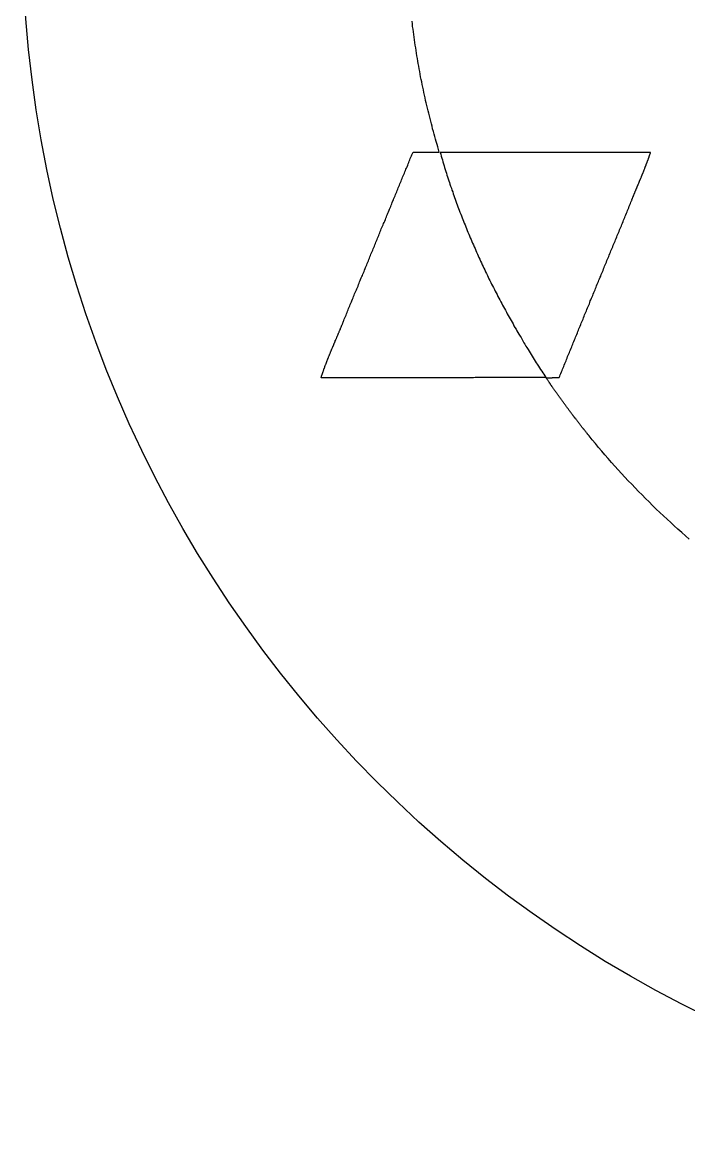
# Model space of a CAD drawing. Extents: x 61 to 163, y 47 to 87.
# Drawn here: x 61.31 to 68.46, y 46.61 to 58.57 of the extents above; entities that cross this region are included whole.
import ezdxf

# ---------------------------------------------------------------- set-up
doc = ezdxf.new("R2010")
doc.units = 0
doc.layers.get('0').update_dxf_attribs({"linetype": 'CONTINUOUS'})
doc.layers.add('GRAVIRANJE', color=3, linetype='CONTINUOUS')

msp = doc.modelspace()

# ---------------------------------------------------------------- linework, layer by layer
msp.add_circle((74.306, 59.607), 13)
at = {"layer": 'GRAVIRANJE'}
msp.add_lwpolyline([(68.467, 53.021), (68.426, 53.057), (68.387, 53.092), (68.346, 53.128), (68.307, 53.162), (68.268, 53.198), (68.229, 53.234), (68.19, 53.272), (68.15, 53.308), (68.113, 53.344), (68.074, 53.382), (68.036, 53.42), (67.998, 53.457), (67.961, 53.495), (67.923, 53.532), (67.885, 53.57), (67.849, 53.609), (67.812, 53.648), (67.776, 53.686), (67.739, 53.725), (67.703, 53.765), (67.667, 53.805), (67.633, 53.844), (67.597, 53.885), (67.562, 53.924), (67.528, 53.965), (67.493, 54.006), (67.459, 54.047), (67.424, 54.088), (67.391, 54.13), (67.387, 54.135), (67.384, 54.139), (67.38, 54.144), (67.376, 54.149), (67.373, 54.153), (67.368, 54.158), (67.365, 54.163), (67.36, 54.168), (67.357, 54.172), (67.354, 54.177), (67.349, 54.182), (67.346, 54.186), (67.341, 54.191), (67.338, 54.196), (67.333, 54.2), (67.33, 54.205), (67.327, 54.21), (67.322, 54.215), (67.319, 54.219), (67.315, 54.224), (67.311, 54.229), (67.308, 54.233), (67.304, 54.24), (67.3, 54.244), (67.296, 54.249), (67.293, 54.254), (67.289, 54.258), (67.285, 54.263), (67.282, 54.268), (67.277, 54.273), (67.274, 54.277), (67.271, 54.282), (67.266, 54.287), (67.263, 54.291), (67.26, 54.296), (67.255, 54.301), (67.252, 54.307), (67.247, 54.312), (67.244, 54.317), (67.241, 54.321), (67.236, 54.326), (67.233, 54.331), (67.23, 54.335), (67.225, 54.34), (67.222, 54.345), (67.219, 54.349), (67.214, 54.354), (67.211, 54.359), (67.208, 54.365), (67.203, 54.37), (67.2, 54.375), (67.195, 54.379), (67.192, 54.384), (67.189, 54.389), (67.184, 54.393), (67.181, 54.398), (67.178, 54.403), (67.173, 54.409), (67.17, 54.414), (67.167, 54.418), (67.164, 54.423), (67.159, 54.428), (67.156, 54.433), (67.153, 54.437), (67.148, 54.442), (67.145, 54.447), (67.142, 54.453), (67.137, 54.458), (67.134, 54.462), (67.131, 54.467), (67.126, 54.472), (67.123, 54.476), (67.12, 54.481), (67.117, 54.487), (67.112, 54.492), (67.109, 54.497), (67.106, 54.502), (67.101, 54.506), (67.098, 54.511), (67.095, 54.516), (67.092, 54.522), (67.087, 54.527), (67.084, 54.531), (67.081, 54.536), (67.078, 54.541), (67.073, 54.545), (67.07, 54.55), (67.067, 54.556), (67.062, 54.561), (67.059, 54.566), (67.056, 54.571), (67.053, 54.575), (67.048, 54.58), (67.045, 54.586), (67.042, 54.591), (67.039, 54.596), (67.034, 54.6), (67.031, 54.605), (67.028, 54.61), (67.024, 54.616), (67.021, 54.621), (67.017, 54.625), (67.013, 54.63), (67.01, 54.635), (67.007, 54.64), (67.002, 54.646), (66.999, 54.651), (66.996, 54.655), (66.993, 54.66), (66.99, 54.665), (66.985, 54.671), (66.982, 54.676), (66.979, 54.68), (66.976, 54.685), (66.973, 54.69), (66.968, 54.694), (66.965, 54.701), (66.962, 54.705), (66.959, 54.71), (66.955, 54.715), (66.951, 54.72), (66.948, 54.726), (66.944, 54.731), (66.941, 54.735), (66.938, 54.74), (66.935, 54.745), (66.93, 54.751), (66.932, 54.751), (66.933, 54.751), (66.933, 54.751), (66.935, 54.751), (66.937, 54.751), (66.938, 54.751), (66.938, 54.751), (66.94, 54.751), (66.941, 54.751), (66.941, 54.751), (66.943, 54.751), (66.944, 54.751), (66.944, 54.751), (66.946, 54.751), (66.948, 54.751), (66.949, 54.751), (66.949, 54.751), (66.951, 54.751), (66.952, 54.751), (66.952, 54.751), (66.954, 54.751), (66.955, 54.751), (66.955, 54.751), (66.957, 54.751), (66.959, 54.751), (66.96, 54.752), (66.96, 54.752), (66.962, 54.752), (66.963, 54.752), (66.963, 54.752), (66.965, 54.752), (66.966, 54.752), (66.966, 54.752), (66.968, 54.752), (66.97, 54.752), (66.971, 54.752), (66.971, 54.752), (66.973, 54.752), (66.974, 54.752), (66.974, 54.752), (66.976, 54.752), (66.977, 54.752), (66.977, 54.752), (66.979, 54.752), (66.981, 54.752), (66.982, 54.752), (66.982, 54.752), (66.984, 54.752), (66.985, 54.752), (66.985, 54.752), (66.987, 54.752), (66.988, 54.752), (66.99, 54.752), (66.99, 54.752), (66.991, 54.752), (66.993, 54.752), (66.993, 54.752), (66.995, 54.752), (66.996, 54.752), (66.996, 54.754), (66.998, 54.754), (66.999, 54.754), (67.001, 54.754), (67.001, 54.754), (67.002, 54.754), (67.004, 54.754), (67.004, 54.754), (67.006, 54.754), (67.007, 54.754), (67.009, 54.754), (67.009, 54.754), (67.01, 54.754), (67.012, 54.754), (67.012, 54.754), (67.013, 54.754), (67.015, 54.754), (67.015, 54.754), (67.017, 54.754), (67.018, 54.754), (67.02, 54.754), (67.02, 54.754), (67.021, 54.754), (67.023, 54.754), (67.023, 54.754), (67.024, 54.754), (67.026, 54.754), (67.026, 54.754), (67.028, 54.754), (67.029, 54.754), (67.031, 54.754), (67.031, 54.754), (67.032, 54.754), (67.034, 54.754), (67.034, 54.754), (67.035, 54.754), (67.037, 54.754), (67.039, 54.754), (67.039, 54.754), (67.04, 54.754), (67.042, 54.754), (67.042, 54.754), (67.043, 54.754), (67.045, 54.754), (67.045, 54.754), (67.046, 54.754), (67.048, 54.754), (67.05, 54.754), (67.05, 54.754), (67.051, 54.754), (67.053, 54.754), (67.053, 54.754), (67.054, 54.754), (67.056, 54.754), (67.056, 54.754), (67.057, 54.754), (67.059, 54.754), (67.059, 54.754), (67.06, 54.754), (67.062, 54.754), (67.064, 54.754), (67.064, 54.754), (67.065, 54.754), (67.067, 54.754), (67.067, 54.754), (67.068, 54.754), (67.07, 54.754), (67.07, 54.754), (67.076, 54.77), (67.082, 54.785), (67.089, 54.8), (67.095, 54.815), (67.101, 54.829), (67.108, 54.845), (67.112, 54.859), (67.119, 54.875), (67.125, 54.889), (67.131, 54.905), (67.137, 54.919), (67.144, 54.934), (67.15, 54.948), (67.156, 54.964), (67.161, 54.98), (67.167, 54.994), (67.173, 55.01), (67.18, 55.024), (67.186, 55.039), (67.192, 55.054), (67.198, 55.069), (67.205, 55.083), (67.211, 55.099), (67.216, 55.113), (67.222, 55.129), (67.228, 55.143), (67.235, 55.159), (67.241, 55.173), (67.247, 55.188), (67.253, 55.203), (67.26, 55.218), (67.266, 55.234), (67.271, 55.248), (67.277, 55.264), (67.283, 55.278), (67.289, 55.293), (67.296, 55.308), (67.302, 55.323), (67.308, 55.337), (67.315, 55.353), (67.321, 55.367), (67.327, 55.383), (67.333, 55.397), (67.338, 55.413), (67.344, 55.427), (67.351, 55.442), (67.357, 55.457), (67.363, 55.472), (67.369, 55.486), (67.376, 55.502), (67.382, 55.518), (67.388, 55.532), (67.395, 55.548), (67.401, 55.562), (67.405, 55.577), (67.412, 55.591), (67.418, 55.607), (67.424, 55.621), (67.431, 55.637), (67.437, 55.651), (67.443, 55.667), (67.449, 55.681), (67.456, 55.696), (67.462, 55.711), (67.468, 55.726), (67.473, 55.74), (67.479, 55.756), (67.485, 55.77), (67.492, 55.786), (67.498, 55.8), (67.504, 55.816), (67.511, 55.831), (67.517, 55.845), (67.523, 55.861), (67.529, 55.875), (67.536, 55.891), (67.542, 55.905), (67.547, 55.921), (67.553, 55.935), (67.559, 55.951), (67.565, 55.965), (67.572, 55.98), (67.578, 55.994), (67.584, 56.01), (67.591, 56.024), (67.597, 56.04), (67.603, 56.054), (67.609, 56.07), (67.616, 56.085), (67.62, 56.1), (67.627, 56.115), (67.633, 56.129), (67.639, 56.145), (67.645, 56.159), (67.652, 56.175), (67.658, 56.189), (67.664, 56.205), (67.671, 56.219), (67.677, 56.234), (67.683, 56.248), (67.689, 56.264), (67.694, 56.278), (67.7, 56.294), (67.707, 56.308), (67.713, 56.324), (67.719, 56.339), (67.725, 56.354), (67.732, 56.369), (67.738, 56.383), (67.744, 56.399), (67.75, 56.413), (67.757, 56.429), (67.761, 56.443), (67.768, 56.459), (67.774, 56.473), (67.78, 56.488), (67.787, 56.503), (67.793, 56.518), (67.799, 56.534), (67.805, 56.548), (67.812, 56.564), (67.818, 56.578), (67.823, 56.593), (67.829, 56.608), (67.835, 56.623), (67.841, 56.637), (67.848, 56.653), (67.849, 56.656), (67.851, 56.661), (67.852, 56.666), (67.854, 56.669), (67.856, 56.673), (67.857, 56.677), (67.859, 56.681), (67.86, 56.686), (67.862, 56.689), (67.863, 56.694), (67.865, 56.697), (67.867, 56.702), (67.868, 56.706), (67.87, 56.71), (67.871, 56.714), (67.873, 56.717), (67.876, 56.722), (67.877, 56.727), (67.879, 56.73), (67.881, 56.735), (67.882, 56.738), (67.884, 56.742), (67.885, 56.747), (67.887, 56.75), (67.888, 56.755), (67.89, 56.758), (67.892, 56.763), (67.893, 56.766), (67.895, 56.771), (67.896, 56.775), (67.898, 56.779), (67.901, 56.783), (67.903, 56.786), (67.904, 56.791), (67.906, 56.796), (67.907, 56.799), (67.909, 56.804), (67.91, 56.807), (67.912, 56.811), (67.914, 56.816), (67.915, 56.819), (67.917, 56.824), (67.918, 56.827), (67.92, 56.832), (67.923, 56.835), (67.925, 56.84), (67.926, 56.844), (67.928, 56.848), (67.929, 56.852), (67.931, 56.855), (67.932, 56.86), (67.934, 56.865), (67.936, 56.868), (67.937, 56.873), (67.939, 56.876), (67.94, 56.88), (67.943, 56.884), (67.945, 56.888), (67.946, 56.893), (67.948, 56.896), (67.95, 56.901), (67.951, 56.904), (67.953, 56.909), (67.954, 56.913), (67.956, 56.917), (67.957, 56.921), (67.959, 56.924), (67.961, 56.929), (67.962, 56.934), (67.965, 56.937), (67.967, 56.942), (67.968, 56.945), (67.97, 56.949), (67.972, 56.953), (67.973, 56.957), (67.975, 56.962), (67.976, 56.965), (67.978, 56.97), (67.979, 56.973), (67.981, 56.978), (67.983, 56.982), (67.984, 56.986), (67.986, 56.99), (67.987, 56.993), (67.989, 56.998), (67.99, 57.003), (67.992, 57.006), (67.994, 57.011), (67.995, 57.015), (67.997, 57.018), (67.998, 57.023), (68, 57.026), (68.001, 57.031), (68.003, 57.036), (68.005, 57.039), (68.006, 57.044), (68.008, 57.047), (68.009, 57.051), (68.011, 57.056), (68.012, 57.059), (68.014, 57.064), (68.015, 57.069), (68.017, 57.072), (68.019, 57.076), (68.02, 57.08), (68.022, 57.084), (68.023, 57.089), (68.025, 57.092), (68.026, 57.097), (68.028, 57.102), (68.03, 57.105), (68.031, 57.109), (68.033, 57.114), (68.034, 57.117), (68.036, 57.122), (68.037, 57.125), (68.037, 57.13), (68.039, 57.134), (68.041, 57.138), (68.042, 57.142), (68.044, 57.147), (68.045, 57.15), (68.047, 57.155), (68.048, 57.16), (68.05, 57.163), (68.05, 57.167), (68.052, 57.172), (68.034, 57.172), (68.017, 57.172), (67.998, 57.172), (67.981, 57.172), (67.964, 57.172), (67.945, 57.172), (67.928, 57.172), (67.91, 57.172), (67.892, 57.172), (67.874, 57.172), (67.857, 57.172), (67.838, 57.172), (67.821, 57.172), (67.804, 57.172), (67.785, 57.172), (67.768, 57.172), (67.75, 57.172), (67.732, 57.172), (67.714, 57.172), (67.697, 57.172), (67.678, 57.172), (67.661, 57.172), (67.644, 57.172), (67.625, 57.172), (67.608, 57.172), (67.591, 57.172), (67.572, 57.172), (67.554, 57.172), (67.537, 57.172), (67.518, 57.172), (67.501, 57.172), (67.484, 57.172), (67.465, 57.172), (67.448, 57.172), (67.429, 57.172), (67.412, 57.172), (67.395, 57.172), (67.376, 57.172), (67.358, 57.172), (67.341, 57.172), (67.322, 57.172), (67.305, 57.172), (67.288, 57.172), (67.269, 57.172), (67.252, 57.172), (67.235, 57.172), (67.216, 57.172), (67.198, 57.172), (67.181, 57.172), (67.162, 57.172), (67.145, 57.172), (67.128, 57.172), (67.109, 57.172), (67.092, 57.172), (67.075, 57.172), (67.056, 57.172), (67.039, 57.172), (67.021, 57.172), (67.002, 57.172), (66.985, 57.172), (66.966, 57.172), (66.949, 57.172), (66.932, 57.172), (66.913, 57.172), (66.896, 57.172), (66.879, 57.172), (66.86, 57.172), (66.843, 57.172), (66.825, 57.172), (66.806, 57.172), (66.789, 57.172), (66.772, 57.172), (66.753, 57.172), (66.736, 57.172), (66.719, 57.172), (66.7, 57.172), (66.683, 57.172), (66.665, 57.172), (66.646, 57.172), (66.629, 57.172), (66.612, 57.172), (66.593, 57.172), (66.576, 57.172), (66.559, 57.172), (66.54, 57.172), (66.523, 57.172), (66.504, 57.172), (66.487, 57.172), (66.469, 57.172), (66.45, 57.172), (66.433, 57.172), (66.416, 57.172), (66.397, 57.172), (66.38, 57.172), (66.363, 57.172), (66.344, 57.172), (66.327, 57.172), (66.309, 57.172), (66.291, 57.172), (66.273, 57.172), (66.256, 57.172), (66.237, 57.172), (66.22, 57.172), (66.203, 57.172), (66.184, 57.172), (66.167, 57.172), (66.149, 57.172), (66.131, 57.172), (66.113, 57.172), (66.096, 57.172), (66.077, 57.172), (66.06, 57.172), (66.043, 57.172), (66.024, 57.172), (66.007, 57.172), (65.989, 57.172), (65.971, 57.172), (65.953, 57.172), (65.936, 57.172), (65.917, 57.172), (65.9, 57.172), (65.883, 57.172), (65.864, 57.172), (65.847, 57.172), (65.829, 57.172), (65.811, 57.172), (65.793, 57.172), (65.8, 57.152), (65.804, 57.131), (65.811, 57.111), (65.817, 57.091), (65.823, 57.07), (65.828, 57.05), (65.834, 57.029), (65.84, 57.009), (65.847, 56.989), (65.853, 56.968), (65.859, 56.949), (65.866, 56.929), (65.872, 56.909), (65.88, 56.888), (65.886, 56.868), (65.892, 56.848), (65.898, 56.829), (65.905, 56.808), (65.913, 56.788), (65.919, 56.768), (65.927, 56.749), (65.933, 56.728), (65.939, 56.708), (65.947, 56.689), (65.953, 56.669), (65.961, 56.648), (65.969, 56.628), (65.975, 56.609), (65.983, 56.589), (65.991, 56.57), (65.997, 56.55), (66.005, 56.529), (66.013, 56.51), (66.021, 56.49), (66.029, 56.471), (66.036, 56.451), (66.044, 56.432), (66.052, 56.412), (66.06, 56.393), (66.068, 56.372), (66.076, 56.354), (66.084, 56.333), (66.091, 56.314), (66.099, 56.294), (66.107, 56.275), (66.116, 56.256), (66.124, 56.236), (66.132, 56.217), (66.14, 56.197), (66.149, 56.178), (66.157, 56.159), (66.167, 56.139), (66.174, 56.12), (66.184, 56.101), (66.192, 56.081), (66.201, 56.062), (66.209, 56.043), (66.218, 56.024), (66.226, 56.004), (66.236, 55.985), (66.245, 55.966), (66.254, 55.947), (66.262, 55.929), (66.272, 55.91), (66.281, 55.889), (66.291, 55.871), (66.3, 55.852), (66.309, 55.833), (66.317, 55.814), (66.327, 55.795), (66.336, 55.776), (66.345, 55.758), (66.356, 55.739), (66.366, 55.72), (66.375, 55.701), (66.385, 55.682), (66.394, 55.664), (66.403, 55.645), (66.413, 55.626), (66.424, 55.607), (66.433, 55.588), (66.443, 55.569), (66.454, 55.551), (66.463, 55.532), (66.472, 55.515), (66.483, 55.496), (66.493, 55.477), (66.504, 55.458), (66.513, 55.439), (66.524, 55.422), (66.534, 55.403), (66.545, 55.384), (66.554, 55.366), (66.565, 55.348), (66.576, 55.33), (66.585, 55.311), (66.596, 55.293), (66.607, 55.275), (66.617, 55.256), (66.628, 55.239), (66.639, 55.22), (66.65, 55.201), (66.661, 55.184), (66.672, 55.165), (66.681, 55.148), (66.692, 55.129), (66.703, 55.112), (66.714, 55.093), (66.725, 55.076), (66.736, 55.057), (66.747, 55.039), (66.758, 55.021), (66.769, 55.003), (66.781, 54.985), (66.792, 54.967), (66.803, 54.95), (66.814, 54.931), (66.825, 54.914), (66.836, 54.897), (66.849, 54.878), (66.86, 54.861), (66.871, 54.843), (66.883, 54.825), (66.894, 54.807), (66.905, 54.79), (66.918, 54.773), (66.929, 54.754), (66.91, 54.754), (66.891, 54.754), (66.872, 54.754), (66.853, 54.754), (66.833, 54.754), (66.814, 54.754), (66.795, 54.754), (66.777, 54.754), (66.758, 54.754), (66.739, 54.754), (66.72, 54.754), (66.701, 54.754), (66.681, 54.754), (66.662, 54.754), (66.643, 54.754), (66.625, 54.754), (66.606, 54.754), (66.587, 54.754), (66.568, 54.754), (66.549, 54.754), (66.529, 54.754), (66.51, 54.754), (66.491, 54.754), (66.472, 54.754), (66.454, 54.754), (66.435, 54.754), (66.416, 54.754), (66.397, 54.754), (66.377, 54.754), (66.358, 54.754), (66.339, 54.754), (66.32, 54.754), (66.301, 54.754), (66.283, 54.754), (66.264, 54.754), (66.245, 54.754), (66.225, 54.754), (66.206, 54.754), (66.187, 54.754), (66.168, 54.754), (66.149, 54.752), (66.131, 54.752), (66.112, 54.752), (66.093, 54.752), (66.073, 54.752), (66.054, 54.752), (66.035, 54.752), (66.016, 54.752), (65.997, 54.752), (65.978, 54.752), (65.96, 54.752), (65.941, 54.752), (65.92, 54.752), (65.902, 54.752), (65.883, 54.752), (65.864, 54.752), (65.845, 54.752), (65.826, 54.752), (65.808, 54.752), (65.789, 54.752), (65.768, 54.752), (65.75, 54.752), (65.731, 54.752), (65.712, 54.752), (65.693, 54.752), (65.674, 54.752), (65.655, 54.752), (65.635, 54.752), (65.616, 54.752), (65.597, 54.752), (65.579, 54.752), (65.56, 54.752), (65.541, 54.752), (65.522, 54.752), (65.503, 54.752), (65.483, 54.752), (65.464, 54.752), (65.445, 54.752), (65.426, 54.752), (65.408, 54.752), (65.389, 54.752), (65.37, 54.752), (65.351, 54.752), (65.331, 54.752), (65.312, 54.752), (65.293, 54.752), (65.274, 54.752), (65.256, 54.752), (65.237, 54.752), (65.218, 54.752), (65.199, 54.752), (65.179, 54.752), (65.16, 54.752), (65.141, 54.752), (65.122, 54.752), (65.103, 54.752), (65.085, 54.752), (65.066, 54.752), (65.047, 54.752), (65.027, 54.752), (65.008, 54.752), (64.989, 54.752), (64.97, 54.752), (64.951, 54.752), (64.932, 54.752), (64.914, 54.752), (64.895, 54.752), (64.874, 54.752), (64.856, 54.752), (64.837, 54.752), (64.818, 54.752), (64.799, 54.752), (64.78, 54.752), (64.762, 54.752), (64.743, 54.752), (64.722, 54.752), (64.704, 54.752), (64.685, 54.752), (64.666, 54.752), (64.647, 54.752), (64.628, 54.752), (64.609, 54.752), (64.591, 54.752), (64.57, 54.752), (64.551, 54.752), (64.533, 54.752), (64.514, 54.752), (64.515, 54.757), (64.517, 54.762), (64.518, 54.768), (64.52, 54.773), (64.522, 54.778), (64.523, 54.782), (64.525, 54.787), (64.526, 54.792), (64.528, 54.796), (64.529, 54.803), (64.533, 54.807), (64.534, 54.812), (64.536, 54.817), (64.537, 54.821), (64.539, 54.826), (64.54, 54.831), (64.542, 54.837), (64.544, 54.842), (64.545, 54.847), (64.547, 54.851), (64.55, 54.856), (64.551, 54.861), (64.553, 54.865), (64.555, 54.87), (64.556, 54.876), (64.558, 54.881), (64.559, 54.886), (64.562, 54.89), (64.564, 54.895), (64.566, 54.9), (64.567, 54.905), (64.569, 54.909), (64.572, 54.914), (64.573, 54.92), (64.575, 54.925), (64.577, 54.93), (64.578, 54.934), (64.581, 54.939), (64.583, 54.944), (64.584, 54.948), (64.586, 54.953), (64.587, 54.958), (64.591, 54.963), (64.592, 54.967), (64.594, 54.974), (64.595, 54.978), (64.598, 54.983), (64.6, 54.988), (64.602, 54.992), (64.603, 54.997), (64.606, 55.002), (64.608, 55.007), (64.609, 55.011), (64.611, 55.016), (64.614, 55.021), (64.616, 55.025), (64.617, 55.03), (64.619, 55.036), (64.622, 55.041), (64.624, 55.046), (64.625, 55.05), (64.627, 55.055), (64.63, 55.06), (64.631, 55.065), (64.633, 55.069), (64.636, 55.074), (64.638, 55.079), (64.639, 55.083), (64.641, 55.088), (64.644, 55.093), (64.646, 55.097), (64.647, 55.102), (64.65, 55.108), (64.652, 55.113), (64.653, 55.118), (64.655, 55.123), (64.658, 55.127), (64.66, 55.132), (64.661, 55.137), (64.664, 55.141), (64.666, 55.146), (64.667, 55.151), (64.671, 55.155), (64.672, 55.16), (64.674, 55.165), (64.675, 55.17), (64.678, 55.174), (64.68, 55.179), (64.682, 55.184), (64.685, 55.19), (64.686, 55.195), (64.688, 55.199), (64.691, 55.204), (64.693, 55.209), (64.694, 55.214), (64.696, 55.218), (64.699, 55.223), (64.7, 55.228), (64.702, 55.232), (64.705, 55.237), (64.707, 55.242), (64.708, 55.246), (64.71, 55.251), (64.713, 55.256), (64.715, 55.261), (64.716, 55.267), (64.719, 55.272), (64.721, 55.276), (64.722, 55.281), (64.724, 55.286), (64.727, 55.29), (64.729, 55.295), (64.73, 55.3), (64.732, 55.304), (64.735, 55.309), (64.736, 55.314), (64.738, 55.319), (64.74, 55.323), (64.743, 55.328), (64.744, 55.333), (64.746, 55.339), (64.747, 55.344), (64.751, 55.348), (64.752, 55.353), (64.754, 55.358), (64.755, 55.362), (64.758, 55.367), (64.763, 55.381), (64.769, 55.395), (64.776, 55.41), (64.782, 55.424), (64.787, 55.438), (64.793, 55.453), (64.799, 55.468), (64.804, 55.482), (64.81, 55.496), (64.816, 55.51), (64.823, 55.524), (64.827, 55.538), (64.834, 55.552), (64.84, 55.566), (64.846, 55.58), (64.851, 55.596), (64.857, 55.61), (64.863, 55.624), (64.87, 55.638), (64.874, 55.653), (64.881, 55.667), (64.887, 55.681), (64.893, 55.695), (64.898, 55.709), (64.904, 55.723), (64.911, 55.737), (64.915, 55.753), (64.922, 55.767), (64.928, 55.781), (64.934, 55.795), (64.939, 55.809), (64.945, 55.824), (64.951, 55.838), (64.958, 55.852), (64.962, 55.866), (64.969, 55.88), (64.975, 55.894), (64.981, 55.908), (64.986, 55.924), (64.992, 55.938), (64.998, 55.952), (65.005, 55.966), (65.009, 55.98), (65.016, 55.994), (65.022, 56.009), (65.027, 56.023), (65.033, 56.037), (65.039, 56.051), (65.045, 56.065), (65.05, 56.079), (65.056, 56.095), (65.063, 56.109), (65.069, 56.123), (65.074, 56.137), (65.08, 56.151), (65.086, 56.165), (65.092, 56.179), (65.097, 56.194), (65.103, 56.208), (65.11, 56.222), (65.116, 56.236), (65.121, 56.25), (65.127, 56.266), (65.133, 56.28), (65.138, 56.294), (65.144, 56.308), (65.15, 56.322), (65.157, 56.336), (65.161, 56.35), (65.168, 56.365), (65.174, 56.379), (65.18, 56.393), (65.185, 56.407), (65.191, 56.421), (65.198, 56.435), (65.204, 56.451), (65.208, 56.465), (65.215, 56.479), (65.221, 56.493), (65.226, 56.507), (65.232, 56.521), (65.238, 56.535), (65.245, 56.55), (65.249, 56.564), (65.256, 56.578), (65.262, 56.592), (65.268, 56.606), (65.273, 56.62), (65.279, 56.634), (65.285, 56.65), (65.292, 56.664), (65.296, 56.678), (65.303, 56.692), (65.309, 56.706), (65.314, 56.721), (65.32, 56.735), (65.326, 56.749), (65.332, 56.763), (65.337, 56.777), (65.343, 56.791), (65.35, 56.805), (65.356, 56.819), (65.361, 56.835), (65.367, 56.849), (65.373, 56.863), (65.379, 56.877), (65.384, 56.891), (65.39, 56.906), (65.397, 56.92), (65.401, 56.934), (65.408, 56.948), (65.414, 56.962), (65.42, 56.976), (65.425, 56.99), (65.431, 57.004), (65.437, 57.018), (65.444, 57.034), (65.448, 57.048), (65.455, 57.062), (65.461, 57.076), (65.466, 57.091), (65.472, 57.105), (65.478, 57.119), (65.484, 57.133), (65.489, 57.147), (65.495, 57.161), (65.502, 57.175), (65.503, 57.175), (65.506, 57.175), (65.508, 57.175), (65.511, 57.175), (65.513, 57.175), (65.514, 57.175), (65.517, 57.175), (65.519, 57.175), (65.522, 57.175), (65.524, 57.175), (65.525, 57.175), (65.528, 57.175), (65.53, 57.175), (65.533, 57.175), (65.535, 57.175), (65.536, 57.175), (65.539, 57.175), (65.541, 57.175), (65.544, 57.175), (65.546, 57.175), (65.549, 57.175), (65.55, 57.175), (65.552, 57.175), (65.555, 57.175), (65.557, 57.175), (65.56, 57.175), (65.561, 57.175), (65.563, 57.175), (65.566, 57.175), (65.568, 57.175), (65.571, 57.175), (65.572, 57.175), (65.575, 57.175), (65.577, 57.175), (65.579, 57.175), (65.582, 57.175), (65.583, 57.175), (65.586, 57.175), (65.588, 57.175), (65.59, 57.175), (65.593, 57.175), (65.594, 57.175), (65.597, 57.175), (65.599, 57.175), (65.601, 57.175), (65.604, 57.175), (65.605, 57.175), (65.608, 57.175), (65.61, 57.175), (65.613, 57.175), (65.615, 57.175), (65.616, 57.175), (65.619, 57.175), (65.621, 57.175), (65.624, 57.175), (65.626, 57.175), (65.627, 57.175), (65.63, 57.175), (65.632, 57.175), (65.635, 57.175), (65.637, 57.175), (65.638, 57.175), (65.641, 57.175), (65.643, 57.175), (65.646, 57.175), (65.648, 57.175), (65.651, 57.175), (65.652, 57.175), (65.654, 57.175), (65.657, 57.175), (65.659, 57.175), (65.662, 57.175), (65.663, 57.175), (65.665, 57.175), (65.668, 57.175), (65.67, 57.175), (65.673, 57.175), (65.674, 57.175), (65.677, 57.175), (65.679, 57.175), (65.681, 57.175), (65.684, 57.175), (65.685, 57.175), (65.688, 57.175), (65.69, 57.175), (65.691, 57.175), (65.695, 57.175), (65.696, 57.175), (65.699, 57.175), (65.701, 57.175), (65.702, 57.175), (65.706, 57.175), (65.707, 57.175), (65.71, 57.175), (65.712, 57.175), (65.715, 57.175), (65.717, 57.175), (65.718, 57.175), (65.721, 57.175), (65.723, 57.175), (65.726, 57.175), (65.728, 57.175), (65.729, 57.175), (65.732, 57.175), (65.734, 57.175), (65.737, 57.175), (65.739, 57.175), (65.742, 57.175), (65.743, 57.175), (65.745, 57.175), (65.748, 57.175), (65.75, 57.175), (65.753, 57.175), (65.754, 57.175), (65.756, 57.175), (65.759, 57.175), (65.76, 57.175), (65.764, 57.175), (65.765, 57.175), (65.767, 57.175), (65.77, 57.175), (65.771, 57.175), (65.775, 57.175), (65.776, 57.175), (65.779, 57.175), (65.781, 57.175), (65.782, 57.175), (65.775, 57.203), (65.767, 57.23), (65.759, 57.258), (65.751, 57.287), (65.743, 57.313), (65.735, 57.341), (65.728, 57.368), (65.72, 57.396), (65.712, 57.425), (65.706, 57.453), (65.698, 57.479), (65.691, 57.508), (65.684, 57.536), (65.677, 57.563), (65.67, 57.591), (65.663, 57.619), (65.657, 57.647), (65.649, 57.676), (65.643, 57.702), (65.637, 57.73), (65.63, 57.759), (65.624, 57.787), (65.618, 57.815), (65.613, 57.843), (65.607, 57.872), (65.601, 57.9), (65.596, 57.928), (65.59, 57.955), (65.583, 57.983), (65.579, 58.011), (65.574, 58.039), (65.568, 58.068), (65.563, 58.096), (65.558, 58.124), (65.553, 58.152), (65.549, 58.18), (65.544, 58.209), (65.539, 58.238), (65.535, 58.267), (65.53, 58.295), (65.525, 58.323), (65.521, 58.351), (65.517, 58.38), (65.513, 58.408), (65.51, 58.436), (65.505, 58.464), (65.502, 58.493), (65.497, 58.522), (65.494, 58.551), (65.491, 58.579)], dxfattribs=at)

doc.saveas('drawing.dxf')
